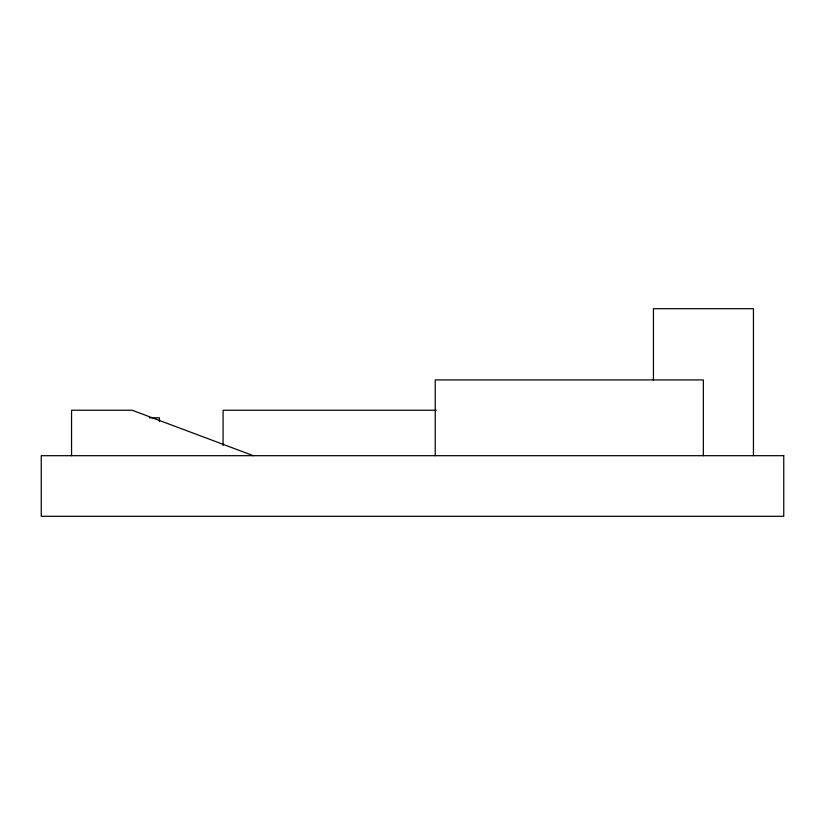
<?xml version="1.0" encoding="UTF-8"?>
<svg xmlns="http://www.w3.org/2000/svg" width="825" height="825" viewBox="0 0 825 825"><rect width="100%" height="100%" fill="white"/><g stroke="black" fill="none" stroke-linecap="round" stroke-linejoin="round"><path stroke-width="1.24" d="M436.26 410.231L223.09 410.231L223.09 445.582M149.243 417.801L159.442 417.801L159.442 421.596M253.388 455.689L132.165 410.231L71.558 410.231L71.558 455.689M753.442 455.689L753.442 308.705L653.431 308.705L653.431 380.397M703.354 455.689L703.354 379.923L435.229 379.923L435.229 455.689M783.75 455.689L41.25 455.689L41.25 516.295L783.75 516.295L783.75 455.689"/></g></svg>
